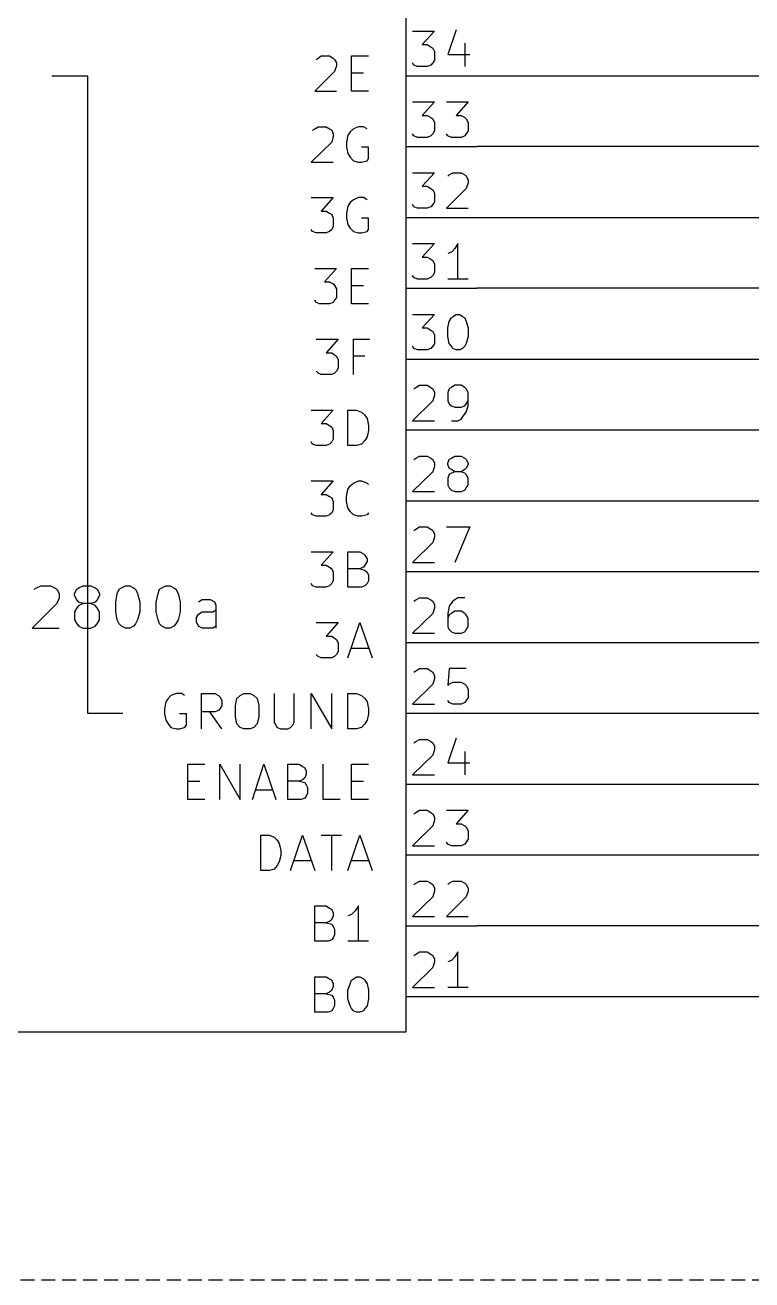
# Model space of a CAD drawing. Extents: x 18 to 282, y -194 to -20.
# Drawn here: x 194.62 to 220.69, y -93.98 to -48.98 of the extents above; entities that cross this region are included whole.
import ezdxf

# ---------------------------------------------------------------- set-up
doc = ezdxf.new("R2010")
doc.units = 0
doc.header["$MEASUREMENT"] = 0
doc.linetypes.add('DASHED', pattern=[0.75, 0.5, -0.25])
for name, color, linetype in [('BLUE3', 171, 'CONTINUOUS'), ('CYAN2', 4, 'CONTINUOUS'), ('GREEN2', 3, 'CONTINUOUS'), ('LYELLOW', 51, 'CONTINUOUS'), ('RED2', 1, 'CONTINUOUS')]:
    doc.layers.add(name, color=color, linetype=linetype)

msp = doc.modelspace()

# ---------------------------------------------------------------- linework, layer by layer
at = {"layer": 'BLUE3', "linetype": 'DASHED'}
msp.add_line((139.7, -93.98), (281.94, -93.98), dxfattribs=at)
at = {"layer": 'CYAN2', "linetype": 'CONTINUOUS'}
for p, q in [((205.054, -50.2158), (205.13, -50.165)), ((205.13, -50.165), (205.232, -50.0888)), ((205.232, -50.0888), (205.537, -50.0888)), ((205.537, -50.0888), (205.664, -50.165)), ((205.664, -50.165), (205.715, -50.2158)), ((205.715, -50.2158), (205.791, -50.3428)), ((205.791, -50.3428), (205.791, -50.4444)), ((206.324, -51.3588), (206.324, -50.0888)), ((206.324, -50.0888), (206.934, -50.0888)), ((205.715, -50.6476), (205.003, -51.3588)), ((205.791, -50.4444), (205.715, -50.6476)), ((206.324, -50.6984), (206.756, -50.6984)), ((205.003, -51.3588), (205.791, -51.3588)), ((206.934, -51.3588), (206.324, -51.3588)), ((205.003, -52.705), (205.13, -52.6288)), ((205.13, -52.6288), (205.41, -52.6288)), ((205.41, -52.6288), (205.537, -52.705)), ((206.578, -52.6288), (206.4, -52.705)), ((206.756, -52.6288), (206.578, -52.6288)), ((206.883, -52.705), (206.756, -52.6288)), ((204.927, -52.7558), (205.003, -52.705)), ((205.537, -52.705), (205.613, -52.7558)), ((205.613, -52.7558), (205.664, -52.8828)), ((205.664, -52.9844), (205.613, -53.1876)), ((205.664, -52.8828), (205.664, -52.9844)), ((206.197, -52.9336), (206.146, -53.1876)), ((206.273, -52.8066), (206.197, -52.9336)), ((206.4, -52.705), (206.273, -52.8066)), ((205.613, -53.1876), (204.876, -53.8988)), ((206.146, -53.1876), (206.146, -53.3654)), ((206.146, -53.3654), (206.197, -53.594)), ((206.934, -53.3654), (206.68, -53.3654)), ((206.934, -53.7718), (206.934, -53.3654)), ((204.876, -53.8988), (205.664, -53.8988)), ((206.197, -53.594), (206.273, -53.721)), ((206.273, -53.721), (206.4, -53.848)), ((206.4, -53.848), (206.578, -53.8988)), ((206.578, -53.8988), (206.68, -53.8988)), ((206.68, -53.8988), (206.883, -53.848)), ((206.883, -53.848), (206.934, -53.7718)), ((204.876, -55.1688), (205.664, -55.1688)), ((205.664, -55.1688), (205.232, -55.6514)), ((206.4, -55.245), (206.273, -55.3466)), ((206.578, -55.1688), (206.4, -55.245)), ((206.756, -55.1688), (206.578, -55.1688)), ((206.883, -55.245), (206.756, -55.1688)), ((205.232, -55.6514), (205.41, -55.6514)), ((205.41, -55.6514), (205.537, -55.7276)), ((205.537, -55.7276), (205.613, -55.7784)), ((205.613, -55.7784), (205.664, -55.9054)), ((206.197, -55.4736), (206.146, -55.7276)), ((206.146, -55.7276), (206.146, -55.9054)), ((206.273, -55.3466), (206.197, -55.4736)), ((205.664, -56.2102), (205.613, -56.3118)), ((205.664, -55.9054), (205.664, -56.2102)), ((206.146, -55.9054), (206.197, -56.134)), ((206.197, -56.134), (206.273, -56.261)), ((206.934, -55.9054), (206.68, -55.9054)), ((206.934, -56.3118), (206.934, -55.9054)), ((204.927, -56.388), (204.876, -56.3118)), ((205.054, -56.4388), (204.927, -56.388)), ((205.41, -56.4388), (205.054, -56.4388)), ((205.537, -56.388), (205.41, -56.4388)), ((205.613, -56.3118), (205.537, -56.388)), ((206.273, -56.261), (206.4, -56.388)), ((206.4, -56.388), (206.578, -56.4388)), ((206.578, -56.4388), (206.68, -56.4388)), ((206.68, -56.4388), (206.883, -56.388)), ((206.883, -56.388), (206.934, -56.3118)), ((205.003, -57.7088), (205.791, -57.7088)), ((205.791, -57.7088), (205.359, -58.1914)), ((206.324, -58.9788), (206.324, -57.7088)), ((206.324, -57.7088), (206.934, -57.7088)), ((205.359, -58.1914), (205.537, -58.1914)), ((205.537, -58.1914), (205.664, -58.2676)), ((205.664, -58.2676), (205.715, -58.3184)), ((205.715, -58.3184), (205.791, -58.4454)), ((205.791, -58.4454), (205.791, -58.7502)), ((206.324, -58.3184), (206.756, -58.3184)), ((205.054, -58.928), (205.003, -58.8518)), ((205.181, -58.9788), (205.054, -58.928)), ((205.664, -58.928), (205.537, -58.9788)), ((205.715, -58.8518), (205.664, -58.928)), ((205.791, -58.7502), (205.715, -58.8518)), ((205.537, -58.9788), (205.181, -58.9788)), ((206.934, -58.9788), (206.324, -58.9788)), ((205.054, -60.2488), (205.842, -60.2488)), ((205.842, -60.2488), (205.41, -60.7314)), ((206.4, -61.5188), (206.4, -60.2488)), ((206.4, -60.2488), (206.985, -60.2488)), ((205.41, -60.7314), (205.613, -60.7314)), ((205.613, -60.7314), (205.715, -60.8076)), ((205.715, -60.8076), (205.791, -60.8584)), ((205.791, -60.8584), (205.842, -60.9854)), ((205.842, -60.9854), (205.842, -61.2902)), ((206.807, -60.8584), (206.4, -60.8584)), ((205.13, -61.468), (205.054, -61.3918)), ((205.232, -61.5188), (205.13, -61.468)), ((205.613, -61.5188), (205.232, -61.5188)), ((205.715, -61.468), (205.613, -61.5188)), ((205.791, -61.3918), (205.715, -61.468)), ((205.842, -61.2902), (205.791, -61.3918)), ((204.876, -62.7888), (205.664, -62.7888)), ((205.664, -62.7888), (205.232, -63.2714)), ((206.197, -64.0588), (206.197, -62.7888)), ((206.197, -62.7888), (206.502, -62.7888)), ((206.502, -62.7888), (206.68, -62.865)), ((206.68, -62.865), (206.807, -62.9666)), ((206.807, -62.9666), (206.883, -63.0936)), ((205.232, -63.2714), (205.41, -63.2714)), ((205.41, -63.2714), (205.537, -63.3476)), ((205.537, -63.3476), (205.613, -63.3984)), ((205.613, -63.3984), (205.664, -63.5254)), ((206.883, -63.0936), (206.934, -63.3476)), ((206.934, -63.3476), (206.934, -63.5254)), ((205.664, -63.8302), (205.613, -63.9318)), ((205.664, -63.5254), (205.664, -63.8302)), ((206.807, -63.881), (206.68, -64.008)), ((206.883, -63.754), (206.807, -63.881)), ((206.934, -63.5254), (206.883, -63.754)), ((204.927, -64.008), (204.876, -63.9318)), ((205.054, -64.0588), (204.927, -64.008)), ((205.41, -64.0588), (205.054, -64.0588)), ((205.537, -64.008), (205.41, -64.0588)), ((205.613, -63.9318), (205.537, -64.008)), ((206.502, -64.0588), (206.197, -64.0588)), ((206.68, -64.008), (206.502, -64.0588)), ((204.876, -65.3288), (205.664, -65.3288)), ((205.664, -65.3288), (205.232, -65.8114)), ((206.146, -65.8876), (206.197, -65.6336)), ((206.197, -65.6336), (206.273, -65.5066)), ((206.273, -65.5066), (206.4, -65.405)), ((206.4, -65.405), (206.578, -65.3288)), ((206.578, -65.3288), (206.68, -65.3288)), ((206.68, -65.3288), (206.883, -65.405)), ((206.883, -65.405), (206.934, -65.4558)), ((205.232, -65.8114), (205.41, -65.8114)), ((205.41, -65.8114), (205.537, -65.8876)), ((205.537, -65.8876), (205.613, -65.9384)), ((205.613, -65.9384), (205.664, -66.0654)), ((205.664, -66.0654), (205.664, -66.3702)), ((206.146, -66.0654), (206.146, -65.8876)), ((206.197, -66.294), (206.146, -66.0654)), ((204.927, -66.548), (204.876, -66.4718)), ((205.054, -66.5988), (204.927, -66.548)), ((205.537, -66.548), (205.41, -66.5988)), ((205.613, -66.4718), (205.537, -66.548)), ((205.664, -66.3702), (205.613, -66.4718)), ((206.273, -66.421), (206.197, -66.294)), ((206.4, -66.548), (206.273, -66.421)), ((206.578, -66.5988), (206.4, -66.548)), ((206.883, -66.548), (206.68, -66.5988)), ((206.934, -66.4718), (206.883, -66.548)), ((205.41, -66.5988), (205.054, -66.5988)), ((206.68, -66.5988), (206.578, -66.5988)), ((204.876, -67.8688), (205.664, -67.8688)), ((205.664, -67.8688), (205.232, -68.3514)), ((206.197, -69.1388), (206.197, -67.8688)), ((206.197, -67.8688), (206.629, -67.8688)), ((206.629, -67.8688), (206.756, -67.945)), ((205.232, -68.3514), (205.41, -68.3514)), ((205.41, -68.3514), (205.537, -68.4276)), ((206.756, -67.945), (206.807, -67.9958)), ((206.807, -68.3514), (206.756, -68.4276)), ((206.807, -67.9958), (206.883, -68.1228)), ((206.883, -68.2244), (206.807, -68.3514)), ((206.883, -68.1228), (206.883, -68.2244)), ((205.537, -68.4276), (205.613, -68.4784)), ((205.613, -68.4784), (205.664, -68.6054)), ((205.664, -68.6054), (205.664, -68.9102)), ((206.629, -68.4784), (206.197, -68.4784)), ((206.756, -68.4276), (206.629, -68.4784)), ((206.629, -68.4784), (206.807, -68.5292)), ((206.807, -68.5292), (206.883, -68.6054)), ((206.883, -68.6054), (206.934, -68.707)), ((206.934, -68.707), (206.934, -68.9102)), ((194.945, -69.215), (195.021, -69.1642)), ((195.021, -69.1642), (195.174, -69.088)), ((195.174, -69.088), (195.529, -69.088)), ((195.529, -69.088), (195.682, -69.1642)), ((195.682, -69.1642), (195.758, -69.215)), ((195.758, -69.215), (195.834, -69.3674)), ((196.393, -69.3674), (196.469, -69.215)), ((196.469, -69.215), (196.545, -69.1642)), ((196.545, -69.1642), (196.698, -69.088)), ((196.698, -69.088), (196.977, -69.088)), ((196.977, -69.088), (197.129, -69.1642)), ((197.129, -69.1642), (197.206, -69.215)), ((197.206, -69.215), (197.282, -69.3674)), ((197.917, -69.3674), (197.993, -69.215)), ((197.993, -69.215), (198.069, -69.1642)), ((198.069, -69.1642), (198.222, -69.088)), ((198.222, -69.088), (198.374, -69.088)), ((198.374, -69.088), (198.501, -69.1642)), ((198.501, -69.1642), (198.577, -69.215)), ((198.577, -69.215), (198.653, -69.3674)), ((199.39, -69.3674), (199.441, -69.215)), ((199.441, -69.215), (199.517, -69.1642)), ((199.517, -69.1642), (199.669, -69.088)), ((199.669, -69.088), (199.822, -69.088)), ((199.822, -69.088), (199.949, -69.1642)), ((199.949, -69.1642), (200.025, -69.215)), ((200.025, -69.215), (200.101, -69.3674)), ((204.927, -69.088), (204.876, -69.0118)), ((205.054, -69.1388), (204.927, -69.088)), ((205.41, -69.1388), (205.054, -69.1388)), ((205.537, -69.088), (205.41, -69.1388)), ((205.613, -69.0118), (205.537, -69.088)), ((205.664, -68.9102), (205.613, -69.0118)), ((206.68, -69.1388), (206.197, -69.1388)), ((206.807, -69.088), (206.68, -69.1388)), ((206.883, -69.0118), (206.807, -69.088)), ((206.934, -68.9102), (206.883, -69.0118)), ((195.758, -69.723), (194.869, -70.612)), ((195.834, -69.5198), (195.758, -69.723)), ((195.834, -69.3674), (195.834, -69.5198)), ((196.393, -69.4436), (196.393, -69.3674)), ((196.469, -69.596), (196.393, -69.4436)), ((196.545, -69.6722), (196.469, -69.596)), ((196.698, -69.723), (196.545, -69.6722)), ((196.698, -69.723), (196.545, -69.7992)), ((196.977, -69.723), (196.698, -69.723)), ((197.129, -69.6722), (196.977, -69.723)), ((197.129, -69.7992), (196.977, -69.723)), ((197.206, -69.596), (197.129, -69.6722)), ((197.282, -69.4436), (197.206, -69.596)), ((197.282, -69.3674), (197.282, -69.4436)), ((197.866, -69.6722), (197.917, -69.3674)), ((197.866, -70.0278), (197.866, -69.6722)), ((198.653, -69.3674), (198.73, -69.6722)), ((198.73, -69.6722), (198.73, -70.0278)), ((199.314, -69.6722), (199.39, -69.3674)), ((199.314, -70.0278), (199.314, -69.6722)), ((200.101, -69.3674), (200.177, -69.6722)), ((200.177, -69.6722), (200.177, -70.0278)), ((200.965, -69.596), (200.838, -69.6722)), ((201.27, -69.596), (200.965, -69.596)), ((201.422, -69.6722), (201.27, -69.596)), ((201.473, -69.7992), (201.422, -69.6722)), ((196.469, -69.8754), (196.393, -70.0278)), ((196.393, -70.0278), (196.393, -70.3072)), ((196.545, -69.7992), (196.469, -69.8754)), ((197.206, -69.8754), (197.129, -69.7992)), ((197.282, -70.0278), (197.206, -69.8754)), ((197.282, -70.3072), (197.282, -70.0278)), ((197.917, -70.3072), (197.866, -70.0278)), ((198.73, -70.0278), (198.653, -70.3072)), ((199.39, -70.3072), (199.314, -70.0278)), ((200.177, -70.0278), (200.101, -70.3072)), ((200.762, -70.231), (200.838, -70.104)), ((200.838, -70.104), (200.965, -70.0278)), ((200.965, -70.0278), (201.346, -70.0278)), ((201.346, -70.0278), (201.473, -69.9516)), ((201.473, -70.612), (201.473, -69.7992)), ((194.869, -70.612), (195.834, -70.612)), ((196.393, -70.3072), (196.469, -70.4596)), ((196.469, -70.4596), (196.545, -70.5358)), ((196.545, -70.5358), (196.698, -70.612)), ((196.698, -70.612), (196.977, -70.612)), ((196.977, -70.612), (197.129, -70.5358)), ((197.129, -70.5358), (197.206, -70.4596)), ((197.206, -70.4596), (197.282, -70.3072)), ((197.993, -70.4596), (197.917, -70.3072)), ((198.069, -70.5358), (197.993, -70.4596)), ((198.222, -70.612), (198.069, -70.5358)), ((198.374, -70.612), (198.222, -70.612)), ((198.501, -70.5358), (198.374, -70.612)), ((198.577, -70.4596), (198.501, -70.5358)), ((198.653, -70.3072), (198.577, -70.4596)), ((199.441, -70.4596), (199.39, -70.3072)), ((199.517, -70.5358), (199.441, -70.4596)), ((199.669, -70.612), (199.517, -70.5358)), ((199.822, -70.612), (199.669, -70.612)), ((199.949, -70.5358), (199.822, -70.612)), ((200.025, -70.4596), (199.949, -70.5358)), ((200.101, -70.3072), (200.025, -70.4596)), ((200.762, -70.3834), (200.762, -70.231)), ((200.838, -70.5358), (200.762, -70.3834)), ((200.965, -70.612), (200.838, -70.5358)), ((201.346, -70.612), (200.965, -70.612)), ((201.473, -70.5358), (201.346, -70.612)), ((205.054, -70.4088), (205.842, -70.4088)), ((205.842, -70.4088), (205.41, -70.8914)), ((206.197, -71.6788), (206.629, -70.4088)), ((206.629, -70.4088), (207.061, -71.6788)), ((205.41, -70.8914), (205.613, -70.8914)), ((205.613, -70.8914), (205.715, -70.9676)), ((205.715, -70.9676), (205.791, -71.0184)), ((205.791, -71.0184), (205.842, -71.1454)), ((205.842, -71.4502), (205.791, -71.5518)), ((205.842, -71.1454), (205.842, -71.4502)), ((206.324, -71.3232), (206.934, -71.3232)), ((205.13, -71.628), (205.054, -71.5518)), ((205.232, -71.6788), (205.13, -71.628)), ((205.613, -71.6788), (205.232, -71.6788)), ((205.715, -71.628), (205.613, -71.6788)), ((205.791, -71.5518), (205.715, -71.628)), ((199.669, -73.2536), (199.619, -73.5076)), ((199.746, -73.1266), (199.669, -73.2536)), ((199.847, -73.025), (199.746, -73.1266)), ((200.05, -72.9488), (199.847, -73.025)), ((200.228, -72.9488), (200.05, -72.9488)), ((200.33, -73.025), (200.228, -72.9488)), ((200.939, -74.2188), (200.939, -72.9488)), ((200.939, -72.9488), (201.422, -72.9488)), ((201.422, -72.9488), (201.549, -73.025)), ((201.549, -73.025), (201.6, -73.0758)), ((201.6, -73.0758), (201.676, -73.2028)), ((201.676, -73.2028), (201.676, -73.3806)), ((202.159, -73.3806), (202.209, -73.1266)), ((202.209, -73.1266), (202.336, -73.025)), ((202.336, -73.025), (202.463, -72.9488)), ((202.463, -72.9488), (202.692, -72.9488)), ((202.692, -72.9488), (202.819, -73.025)), ((202.819, -73.025), (202.946, -73.1266)), ((202.946, -73.1266), (202.997, -73.3806)), ((203.556, -72.9488), (203.556, -73.9902)), ((204.267, -73.9902), (204.267, -72.9488)), ((204.876, -74.2188), (204.876, -72.9488)), ((204.876, -72.9488), (205.613, -74.2188)), ((205.613, -74.2188), (205.613, -72.9488)), ((206.197, -74.2188), (206.197, -72.9488)), ((206.197, -72.9488), (206.502, -72.9488)), ((206.502, -72.9488), (206.68, -73.025)), ((206.68, -73.025), (206.807, -73.1266)), ((206.807, -73.1266), (206.883, -73.2536)), ((206.883, -73.2536), (206.934, -73.5076)), ((199.619, -73.5076), (199.619, -73.6854)), ((199.619, -73.6854), (199.669, -73.914)), ((200.406, -73.6854), (200.152, -73.6854)), ((200.406, -74.0918), (200.406, -73.6854)), ((201.422, -73.6092), (200.939, -73.6092)), ((201.676, -74.2188), (201.244, -73.6092)), ((201.549, -73.5584), (201.422, -73.6092)), ((201.6, -73.5076), (201.549, -73.5584)), ((201.676, -73.3806), (201.6, -73.5076)), ((202.159, -73.787), (202.159, -73.3806)), ((202.209, -74.041), (202.159, -73.787)), ((202.997, -73.787), (202.946, -74.041)), ((202.997, -73.3806), (202.997, -73.787)), ((206.934, -73.6854), (206.883, -73.914)), ((206.934, -73.5076), (206.934, -73.6854)), ((199.669, -73.914), (199.746, -74.041)), ((199.746, -74.041), (199.847, -74.168)), ((199.847, -74.168), (200.05, -74.2188)), ((200.05, -74.2188), (200.152, -74.2188)), ((200.152, -74.2188), (200.33, -74.168)), ((200.33, -74.168), (200.406, -74.0918)), ((202.336, -74.168), (202.209, -74.041)), ((202.463, -74.2188), (202.336, -74.168)), ((202.692, -74.2188), (202.463, -74.2188)), ((202.819, -74.168), (202.692, -74.2188)), ((202.946, -74.041), (202.819, -74.168)), ((203.556, -73.9902), (203.606, -74.0918)), ((203.606, -74.0918), (203.657, -74.168)), ((203.657, -74.168), (203.784, -74.2188)), ((203.784, -74.2188), (204.038, -74.2188)), ((204.038, -74.2188), (204.14, -74.168)), ((204.14, -74.168), (204.216, -74.0918)), ((204.216, -74.0918), (204.267, -73.9902)), ((206.502, -74.2188), (206.197, -74.2188)), ((206.68, -74.168), (206.502, -74.2188)), ((206.807, -74.041), (206.68, -74.168)), ((206.883, -73.914), (206.807, -74.041)), ((200.457, -76.7588), (200.457, -75.4888)), ((200.457, -75.4888), (201.066, -75.4888)), ((201.6, -76.7588), (201.6, -75.4888)), ((201.6, -75.4888), (202.336, -76.7588)), ((202.336, -76.7588), (202.336, -75.4888)), ((202.768, -76.7588), (203.175, -75.4888)), ((203.175, -75.4888), (203.606, -76.7588)), ((204.038, -76.7588), (204.038, -75.4888)), ((204.038, -75.4888), (204.445, -75.4888)), ((204.445, -75.4888), (204.572, -75.565)), ((204.572, -75.565), (204.648, -75.6158)), ((205.308, -76.7588), (205.308, -75.4888)), ((206.324, -76.7588), (206.324, -75.4888)), ((206.324, -75.4888), (206.934, -75.4888)), ((204.648, -75.9714), (204.572, -76.0476)), ((204.648, -75.6158), (204.699, -75.7428)), ((204.699, -75.8444), (204.648, -75.9714)), ((204.699, -75.7428), (204.699, -75.8444)), ((200.457, -76.0984), (200.889, -76.0984)), ((202.87, -76.4032), (203.479, -76.4032)), ((204.445, -76.0984), (204.038, -76.0984)), ((204.572, -76.0476), (204.445, -76.0984)), ((204.445, -76.0984), (204.648, -76.1492)), ((204.648, -76.1492), (204.699, -76.2254)), ((204.699, -76.2254), (204.749, -76.327)), ((204.749, -76.327), (204.749, -76.5302)), ((206.324, -76.0984), (206.756, -76.0984)), ((201.066, -76.7588), (200.457, -76.7588)), ((204.521, -76.7588), (204.038, -76.7588)), ((204.648, -76.708), (204.521, -76.7588)), ((204.699, -76.6318), (204.648, -76.708)), ((204.749, -76.5302), (204.699, -76.6318)), ((205.918, -76.7588), (205.308, -76.7588)), ((206.934, -76.7588), (206.324, -76.7588)), ((203.073, -79.2988), (203.073, -78.0288)), ((203.073, -78.0288), (203.378, -78.0288)), ((203.378, -78.0288), (203.556, -78.105)), ((203.556, -78.105), (203.657, -78.2066)), ((203.657, -78.2066), (203.733, -78.3336)), ((204.14, -79.2988), (204.572, -78.0288)), ((204.572, -78.0288), (205.003, -79.2988)), ((205.232, -78.0288), (205.969, -78.0288)), ((205.613, -79.2988), (205.613, -78.0288)), ((206.197, -79.2988), (206.629, -78.0288)), ((206.629, -78.0288), (207.061, -79.2988)), ((203.733, -78.3336), (203.784, -78.5876)), ((203.784, -78.5876), (203.784, -78.7654)), ((203.657, -79.121), (203.556, -79.248)), ((203.733, -78.994), (203.657, -79.121)), ((203.784, -78.7654), (203.733, -78.994)), ((204.267, -78.9432), (204.876, -78.9432)), ((206.324, -78.9432), (206.934, -78.9432)), ((203.378, -79.2988), (203.073, -79.2988)), ((203.556, -79.248), (203.378, -79.2988)), ((205.003, -81.8388), (205.003, -80.5688)), ((205.003, -80.5688), (205.41, -80.5688)), ((205.41, -80.5688), (205.537, -80.645)), ((205.537, -80.645), (205.613, -80.6958)), ((205.613, -80.6958), (205.664, -80.8228)), ((205.664, -80.9244), (205.613, -81.0514)), ((205.664, -80.8228), (205.664, -80.9244)), ((206.324, -80.8736), (206.197, -80.9244)), ((206.451, -80.7466), (206.324, -80.8736)), ((206.578, -80.5688), (206.451, -80.7466)), ((206.578, -81.8388), (206.578, -80.5688)), ((205.41, -81.1784), (205.003, -81.1784)), ((205.537, -81.1276), (205.41, -81.1784)), ((205.41, -81.1784), (205.613, -81.2292)), ((205.613, -81.0514), (205.537, -81.1276)), ((205.613, -81.2292), (205.664, -81.3054)), ((205.664, -81.3054), (205.715, -81.407)), ((205.715, -81.407), (205.715, -81.6102)), ((205.486, -81.8388), (205.003, -81.8388)), ((205.613, -81.788), (205.486, -81.8388)), ((205.664, -81.7118), (205.613, -81.788)), ((205.715, -81.6102), (205.664, -81.7118)), ((206.934, -81.8388), (206.197, -81.8388)), ((205.003, -84.3788), (205.003, -83.1088)), ((205.003, -83.1088), (205.41, -83.1088)), ((205.41, -83.1088), (205.537, -83.185)), ((205.537, -83.185), (205.613, -83.2358)), ((205.613, -83.2358), (205.664, -83.3628)), ((206.273, -83.3628), (206.324, -83.2358)), ((206.324, -83.2358), (206.4, -83.185)), ((206.4, -83.185), (206.502, -83.1088)), ((206.502, -83.1088), (206.629, -83.1088)), ((206.629, -83.1088), (206.756, -83.185)), ((206.756, -83.185), (206.807, -83.2358)), ((206.807, -83.2358), (206.883, -83.3628)), ((205.537, -83.6676), (205.41, -83.7184)), ((205.613, -83.5914), (205.537, -83.6676)), ((205.664, -83.4644), (205.613, -83.5914)), ((205.664, -83.3628), (205.664, -83.4644)), ((206.197, -83.5914), (206.273, -83.3628)), ((206.197, -83.8962), (206.197, -83.5914)), ((206.883, -83.3628), (206.934, -83.5914)), ((206.934, -83.5914), (206.934, -83.8962)), ((205.41, -83.7184), (205.003, -83.7184)), ((205.41, -83.7184), (205.613, -83.7692)), ((205.613, -83.7692), (205.664, -83.8454)), ((205.664, -83.8454), (205.715, -83.947)), ((205.715, -83.947), (205.715, -84.1502)), ((206.273, -84.1502), (206.197, -83.8962)), ((206.934, -83.8962), (206.883, -84.1502)), ((205.486, -84.3788), (205.003, -84.3788)), ((205.613, -84.328), (205.486, -84.3788)), ((205.664, -84.2518), (205.613, -84.328)), ((205.715, -84.1502), (205.664, -84.2518)), ((206.324, -84.2518), (206.273, -84.1502)), ((206.4, -84.328), (206.324, -84.2518)), ((206.502, -84.3788), (206.4, -84.328)), ((206.629, -84.3788), (206.502, -84.3788)), ((206.756, -84.328), (206.629, -84.3788)), ((206.807, -84.2518), (206.756, -84.328)), ((206.883, -84.1502), (206.807, -84.2518))]:
    msp.add_line(p, q, dxfattribs=at)
at = {"layer": 'GREEN2', "linetype": 'CONTINUOUS'}
for p, q in [((210.82, -50.8), (222.25, -50.8)), ((222.25, -53.34), (210.82, -53.34)), ((210.82, -55.88), (222.25, -55.88)), ((222.25, -58.42), (210.82, -58.42)), ((210.82, -60.96), (222.25, -60.96)), ((210.82, -63.5), (222.25, -63.5)), ((210.82, -66.04), (222.25, -66.04)), ((210.82, -68.58), (222.25, -68.58)), ((210.82, -71.12), (222.25, -71.12)), ((210.82, -73.66), (236.22, -73.66)), ((210.82, -76.2), (241.3, -76.2)), ((210.82, -78.74), (222.25, -78.74)), ((222.25, -81.28), (210.82, -81.28)), ((210.82, -83.82), (222.25, -83.82))]:
    msp.add_line(p, q, dxfattribs=at)
at = {"layer": 'LYELLOW', "linetype": 'CONTINUOUS'}
for p, q in [((208.28, -85.09), (208.28, -34.29)), ((185.42, -85.09), (208.28, -85.09))]:
    msp.add_line(p, q, dxfattribs=at)
at = {"layer": 'RED2', "linetype": 'CONTINUOUS'}
for p, q in [((208.28, -85.09), (208.28, -34.29)), ((208.509, -49.1998), (209.296, -49.1998)), ((209.296, -49.1998), (208.864, -49.6824)), ((210.083, -49.149), (209.779, -50.038)), ((208.864, -49.6824), (209.042, -49.6824)), ((209.042, -49.6824), (209.169, -49.7586)), ((209.169, -49.7586), (209.245, -49.8094)), ((209.245, -49.8094), (209.296, -49.9364)), ((209.296, -49.9364), (209.296, -50.2412)), ((210.388, -49.6316), (210.388, -50.4698)), ((208.559, -50.419), (208.509, -50.3428)), ((209.245, -50.3428), (209.169, -50.419)), ((209.296, -50.2412), (209.245, -50.3428)), ((209.779, -50.038), (210.566, -50.038)), ((195.58, -50.8), (196.85, -50.8)), ((196.85, -50.8), (196.85, -73.66)), ((208.28, -50.8), (210.82, -50.8)), ((208.686, -50.4698), (208.559, -50.419)), ((209.042, -50.4698), (208.686, -50.4698)), ((209.169, -50.419), (209.042, -50.4698)), ((208.509, -51.7398), (209.296, -51.7398)), ((209.296, -51.7398), (208.864, -52.2224)), ((209.728, -51.7398), (210.515, -51.7398)), ((210.515, -51.7398), (210.083, -52.2224)), ((208.864, -52.2224), (209.042, -52.2224)), ((209.042, -52.2224), (209.169, -52.2986)), ((209.169, -52.2986), (209.245, -52.3494)), ((209.245, -52.3494), (209.296, -52.4764)), ((209.296, -52.4764), (209.296, -52.7812)), ((210.083, -52.2224), (210.261, -52.2224)), ((210.261, -52.2224), (210.388, -52.2986)), ((210.388, -52.2986), (210.439, -52.3494)), ((210.439, -52.3494), (210.515, -52.4764)), ((210.515, -52.4764), (210.515, -52.7812)), ((208.559, -52.959), (208.509, -52.8828)), ((208.686, -53.0098), (208.559, -52.959)), ((209.042, -53.0098), (208.686, -53.0098)), ((209.169, -52.959), (209.042, -53.0098)), ((209.245, -52.8828), (209.169, -52.959)), ((209.296, -52.7812), (209.245, -52.8828)), ((209.779, -52.959), (209.728, -52.8828)), ((209.906, -53.0098), (209.779, -52.959)), ((210.261, -53.0098), (209.906, -53.0098)), ((210.388, -52.959), (210.261, -53.0098)), ((210.439, -52.8828), (210.388, -52.959)), ((210.515, -52.7812), (210.439, -52.8828)), ((208.28, -53.34), (210.82, -53.34)), ((208.509, -54.2798), (209.296, -54.2798)), ((209.296, -54.2798), (208.864, -54.7624)), ((209.779, -54.4068), (209.829, -54.356)), ((209.829, -54.356), (209.956, -54.2798)), ((209.956, -54.2798), (210.261, -54.2798)), ((210.261, -54.2798), (210.388, -54.356)), ((210.388, -54.356), (210.439, -54.4068)), ((210.439, -54.4068), (210.515, -54.5338)), ((208.864, -54.7624), (209.042, -54.7624)), ((209.042, -54.7624), (209.169, -54.8386)), ((209.169, -54.8386), (209.245, -54.8894)), ((209.245, -54.8894), (209.296, -55.0164)), ((210.439, -54.8386), (209.728, -55.5498)), ((210.515, -54.6354), (210.439, -54.8386)), ((210.515, -54.5338), (210.515, -54.6354)), ((209.296, -55.3212), (209.245, -55.4228)), ((209.296, -55.0164), (209.296, -55.3212)), ((208.559, -55.499), (208.509, -55.4228)), ((208.686, -55.5498), (208.559, -55.499)), ((209.042, -55.5498), (208.686, -55.5498)), ((209.169, -55.499), (209.042, -55.5498)), ((209.245, -55.4228), (209.169, -55.499)), ((209.728, -55.5498), (210.515, -55.5498)), ((208.28, -55.88), (210.82, -55.88)), ((208.509, -56.8198), (209.296, -56.8198)), ((209.296, -56.8198), (208.864, -57.3024)), ((209.906, -57.1246), (209.779, -57.1754)), ((210.033, -56.9976), (209.906, -57.1246)), ((210.134, -56.8198), (210.033, -56.9976)), ((210.134, -58.0898), (210.134, -56.8198)), ((208.864, -57.3024), (209.042, -57.3024)), ((209.042, -57.3024), (209.169, -57.3786)), ((209.169, -57.3786), (209.245, -57.4294)), ((209.245, -57.4294), (209.296, -57.5564)), ((209.296, -57.5564), (209.296, -57.8612)), ((208.559, -58.039), (208.509, -57.9628)), ((208.686, -58.0898), (208.559, -58.039)), ((209.169, -58.039), (209.042, -58.0898)), ((209.245, -57.9628), (209.169, -58.039)), ((209.296, -57.8612), (209.245, -57.9628)), ((208.28, -58.42), (210.82, -58.42)), ((209.042, -58.0898), (208.686, -58.0898)), ((210.515, -58.0898), (209.779, -58.0898)), ((208.509, -59.3598), (209.296, -59.3598)), ((209.296, -59.3598), (208.864, -59.8424)), ((209.956, -59.436), (210.083, -59.3598)), ((210.083, -59.3598), (210.21, -59.3598)), ((210.21, -59.3598), (210.312, -59.436)), ((208.864, -59.8424), (209.042, -59.8424)), ((209.042, -59.8424), (209.169, -59.9186)), ((209.779, -59.8424), (209.829, -59.6138)), ((209.779, -60.1472), (209.779, -59.8424)), ((209.829, -59.6138), (209.906, -59.4868)), ((209.906, -59.4868), (209.956, -59.436)), ((210.312, -59.436), (210.388, -59.4868)), ((210.388, -59.4868), (210.439, -59.6138)), ((210.439, -59.6138), (210.515, -59.8424)), ((210.515, -59.8424), (210.515, -60.1472)), ((209.169, -59.9186), (209.245, -59.9694)), ((209.245, -59.9694), (209.296, -60.0964)), ((209.296, -60.0964), (209.296, -60.4012)), ((209.829, -60.4012), (209.779, -60.1472)), ((210.515, -60.1472), (210.439, -60.4012)), ((208.559, -60.579), (208.509, -60.5028)), ((208.686, -60.6298), (208.559, -60.579)), ((209.042, -60.6298), (208.686, -60.6298)), ((209.169, -60.579), (209.042, -60.6298)), ((209.245, -60.5028), (209.169, -60.579)), ((209.296, -60.4012), (209.245, -60.5028)), ((209.906, -60.5028), (209.829, -60.4012)), ((209.956, -60.579), (209.906, -60.5028)), ((210.083, -60.6298), (209.956, -60.579)), ((210.21, -60.6298), (210.083, -60.6298)), ((210.312, -60.579), (210.21, -60.6298)), ((210.388, -60.5028), (210.312, -60.579)), ((210.439, -60.4012), (210.388, -60.5028)), ((208.28, -60.96), (210.82, -60.96)), ((208.559, -62.0268), (208.636, -61.976)), ((208.636, -61.976), (208.763, -61.8998)), ((208.763, -61.8998), (209.042, -61.8998)), ((209.042, -61.8998), (209.169, -61.976)), ((209.169, -61.976), (209.245, -62.0268)), ((209.245, -62.0268), (209.296, -62.1538)), ((209.829, -62.0268), (209.779, -62.1538)), ((209.906, -61.976), (209.829, -62.0268)), ((210.033, -61.8998), (209.906, -61.976)), ((210.261, -61.8998), (210.033, -61.8998)), ((210.388, -61.976), (210.261, -61.8998)), ((210.439, -62.0268), (210.388, -61.976)), ((210.515, -62.1538), (210.439, -62.0268)), ((209.245, -62.4586), (208.509, -63.1698)), ((209.296, -62.2554), (209.245, -62.4586)), ((209.296, -62.1538), (209.296, -62.2554)), ((209.779, -62.1538), (209.779, -62.4586)), ((209.779, -62.4586), (209.829, -62.5602)), ((210.439, -62.5602), (210.515, -62.4586)), ((210.515, -62.6364), (210.515, -62.1538)), ((209.829, -62.5602), (209.906, -62.6364)), ((209.906, -62.6364), (210.033, -62.6872)), ((210.033, -62.6872), (210.261, -62.6872)), ((210.261, -62.6872), (210.388, -62.6364)), ((210.312, -63.0428), (210.439, -62.865)), ((210.388, -62.6364), (210.439, -62.5602)), ((210.439, -62.865), (210.515, -62.6364)), ((208.509, -63.1698), (209.296, -63.1698)), ((209.906, -63.1698), (210.134, -63.1698)), ((210.134, -63.1698), (210.261, -63.119)), ((210.261, -63.119), (210.312, -63.0428)), ((208.28, -63.5), (210.82, -63.5)), ((208.559, -64.5668), (208.636, -64.516)), ((208.636, -64.516), (208.763, -64.4398)), ((208.763, -64.4398), (209.042, -64.4398)), ((209.042, -64.4398), (209.169, -64.516)), ((209.169, -64.516), (209.245, -64.5668)), ((209.245, -64.5668), (209.296, -64.6938)), ((209.296, -64.6938), (209.296, -64.7954)), ((209.779, -64.6938), (209.829, -64.5668)), ((209.779, -64.7446), (209.779, -64.6938)), ((209.829, -64.8716), (209.779, -64.7446)), ((209.829, -64.5668), (209.906, -64.516)), ((209.906, -64.516), (210.033, -64.4398)), ((210.033, -64.4398), (210.261, -64.4398)), ((210.261, -64.4398), (210.388, -64.516)), ((210.388, -64.516), (210.439, -64.5668)), ((210.439, -64.5668), (210.515, -64.6938)), ((210.515, -64.7446), (210.439, -64.8716)), ((210.515, -64.6938), (210.515, -64.7446)), ((209.245, -64.9986), (208.509, -65.7098)), ((209.296, -64.7954), (209.245, -64.9986)), ((209.829, -65.1002), (209.779, -65.2272)), ((209.779, -65.2272), (209.779, -65.4812)), ((209.906, -64.9224), (209.829, -64.8716)), ((209.906, -65.0494), (209.829, -65.1002)), ((210.033, -64.9986), (209.906, -64.9224)), ((210.033, -64.9986), (209.906, -65.0494)), ((210.261, -64.9986), (210.033, -64.9986)), ((210.388, -64.9224), (210.261, -64.9986)), ((210.388, -65.0494), (210.261, -64.9986)), ((210.439, -64.8716), (210.388, -64.9224)), ((210.439, -65.1002), (210.388, -65.0494)), ((210.515, -65.2272), (210.439, -65.1002)), ((210.515, -65.4812), (210.515, -65.2272)), ((209.779, -65.4812), (209.829, -65.5828)), ((209.829, -65.5828), (209.906, -65.659)), ((209.906, -65.659), (210.033, -65.7098)), ((210.261, -65.7098), (210.388, -65.659)), ((210.388, -65.659), (210.439, -65.5828)), ((210.439, -65.5828), (210.515, -65.4812)), ((208.28, -66.04), (210.82, -66.04)), ((208.509, -65.7098), (209.296, -65.7098)), ((210.033, -65.7098), (210.261, -65.7098)), ((208.636, -67.056), (208.763, -66.9798)), ((208.763, -66.9798), (209.042, -66.9798)), ((209.042, -66.9798), (209.169, -67.056)), ((209.728, -66.9798), (210.566, -66.9798)), ((210.566, -66.9798), (210.033, -68.2498)), ((208.559, -67.1068), (208.636, -67.056)), ((209.169, -67.056), (209.245, -67.1068)), ((209.245, -67.1068), (209.296, -67.2338)), ((209.296, -67.3354), (209.245, -67.5386)), ((209.296, -67.2338), (209.296, -67.3354)), ((209.245, -67.5386), (208.509, -68.2498)), ((208.509, -68.2498), (209.296, -68.2498)), ((208.28, -68.58), (210.82, -68.58)), ((208.559, -69.6468), (208.636, -69.596)), ((208.636, -69.596), (208.763, -69.5198)), ((208.763, -69.5198), (209.042, -69.5198)), ((209.042, -69.5198), (209.169, -69.596)), ((209.169, -69.596), (209.245, -69.6468)), ((209.245, -69.6468), (209.296, -69.7738)), ((209.956, -69.6468), (209.829, -69.8246)), ((210.033, -69.596), (209.956, -69.6468)), ((210.134, -69.5198), (210.033, -69.596)), ((210.388, -69.5198), (210.134, -69.5198)), ((209.245, -70.0786), (208.509, -70.7898)), ((209.296, -69.8754), (209.245, -70.0786)), ((209.296, -69.7738), (209.296, -69.8754)), ((209.829, -69.8246), (209.779, -70.0786)), ((209.779, -70.0786), (209.779, -70.5612)), ((209.829, -70.1294), (209.779, -70.2564)), ((209.906, -70.0786), (209.829, -70.1294)), ((210.033, -70.0024), (209.906, -70.0786)), ((210.261, -70.0024), (210.033, -70.0024)), ((210.388, -70.0786), (210.261, -70.0024)), ((210.439, -70.1294), (210.388, -70.0786)), ((210.515, -70.2564), (210.439, -70.1294)), ((209.779, -70.5612), (209.829, -70.6628)), ((210.439, -70.6628), (210.515, -70.5612)), ((210.515, -70.5612), (210.515, -70.2564)), ((208.509, -70.7898), (209.296, -70.7898)), ((209.829, -70.6628), (209.906, -70.739)), ((209.906, -70.739), (210.033, -70.7898)), ((210.033, -70.7898), (210.261, -70.7898)), ((210.261, -70.7898), (210.388, -70.739)), ((210.388, -70.739), (210.439, -70.6628)), ((208.28, -71.12), (210.82, -71.12)), ((208.559, -72.1868), (208.636, -72.136)), ((208.636, -72.136), (208.763, -72.0598)), ((208.763, -72.0598), (209.042, -72.0598)), ((209.042, -72.0598), (209.169, -72.136)), ((209.169, -72.136), (209.245, -72.1868)), ((209.245, -72.1868), (209.296, -72.3138)), ((209.296, -72.4154), (209.245, -72.6186)), ((209.296, -72.3138), (209.296, -72.4154)), ((209.829, -72.0598), (209.779, -72.6694)), ((210.439, -72.0598), (209.829, -72.0598)), ((209.245, -72.6186), (208.509, -73.3298)), ((209.779, -72.6694), (209.829, -72.6186)), ((209.829, -72.6186), (209.956, -72.5424)), ((209.956, -72.5424), (210.261, -72.5424)), ((210.261, -72.5424), (210.388, -72.6186)), ((210.388, -72.6186), (210.439, -72.6694)), ((210.439, -72.6694), (210.515, -72.7964)), ((210.515, -72.7964), (210.515, -73.1012)), ((208.509, -73.3298), (209.296, -73.3298)), ((209.829, -73.279), (209.779, -73.2028)), ((209.956, -73.3298), (209.829, -73.279)), ((210.261, -73.3298), (209.956, -73.3298)), ((210.388, -73.279), (210.261, -73.3298)), ((210.439, -73.2028), (210.388, -73.279)), ((210.515, -73.1012), (210.439, -73.2028)), ((196.85, -73.66), (198.12, -73.66)), ((208.28, -73.66), (210.82, -73.66)), ((208.559, -74.7268), (208.636, -74.676)), ((208.636, -74.676), (208.763, -74.5998)), ((208.763, -74.5998), (209.042, -74.5998)), ((209.042, -74.5998), (209.169, -74.676)), ((209.169, -74.676), (209.245, -74.7268)), ((210.083, -74.549), (209.779, -75.438)), ((209.245, -74.7268), (209.296, -74.8538)), ((209.296, -74.9554), (209.245, -75.1586)), ((209.296, -74.8538), (209.296, -74.9554)), ((210.388, -75.0316), (210.388, -75.8698)), ((209.245, -75.1586), (208.509, -75.8698)), ((209.779, -75.438), (210.566, -75.438)), ((208.509, -75.8698), (209.296, -75.8698)), ((208.28, -76.2), (210.82, -76.2)), ((208.559, -77.2668), (208.636, -77.216)), ((208.636, -77.216), (208.763, -77.1398)), ((208.763, -77.1398), (209.042, -77.1398)), ((209.042, -77.1398), (209.169, -77.216)), ((209.169, -77.216), (209.245, -77.2668)), ((209.245, -77.2668), (209.296, -77.3938)), ((209.728, -77.1398), (210.515, -77.1398)), ((210.515, -77.1398), (210.083, -77.6224)), ((209.245, -77.6986), (208.509, -78.4098)), ((209.296, -77.4954), (209.245, -77.6986)), ((209.296, -77.3938), (209.296, -77.4954)), ((210.083, -77.6224), (210.261, -77.6224)), ((210.261, -77.6224), (210.388, -77.6986)), ((210.388, -77.6986), (210.439, -77.7494)), ((210.439, -77.7494), (210.515, -77.8764)), ((209.779, -78.359), (209.728, -78.2828)), ((210.439, -78.2828), (210.388, -78.359)), ((210.515, -78.1812), (210.439, -78.2828)), ((210.515, -77.8764), (210.515, -78.1812)), ((208.28, -78.74), (210.82, -78.74)), ((208.509, -78.4098), (209.296, -78.4098)), ((209.906, -78.4098), (209.779, -78.359)), ((210.261, -78.4098), (209.906, -78.4098)), ((210.388, -78.359), (210.261, -78.4098)), ((208.559, -79.8068), (208.636, -79.756)), ((208.636, -79.756), (208.763, -79.6798)), ((208.763, -79.6798), (209.042, -79.6798)), ((209.042, -79.6798), (209.169, -79.756)), ((209.169, -79.756), (209.245, -79.8068)), ((209.245, -79.8068), (209.296, -79.9338)), ((209.296, -80.0354), (209.245, -80.2386)), ((209.296, -79.9338), (209.296, -80.0354)), ((209.779, -79.8068), (209.829, -79.756)), ((209.829, -79.756), (209.956, -79.6798)), ((209.956, -79.6798), (210.261, -79.6798)), ((210.261, -79.6798), (210.388, -79.756)), ((210.388, -79.756), (210.439, -79.8068)), ((210.439, -79.8068), (210.515, -79.9338)), ((210.515, -80.0354), (210.439, -80.2386)), ((210.515, -79.9338), (210.515, -80.0354)), ((209.245, -80.2386), (208.509, -80.9498)), ((210.439, -80.2386), (209.728, -80.9498)), ((208.509, -80.9498), (209.296, -80.9498)), ((209.728, -80.9498), (210.515, -80.9498)), ((208.28, -81.28), (210.82, -81.28)), ((208.559, -82.3468), (208.636, -82.296)), ((208.636, -82.296), (208.763, -82.2198)), ((208.763, -82.2198), (209.042, -82.2198)), ((209.042, -82.2198), (209.169, -82.296)), ((209.169, -82.296), (209.245, -82.3468)), ((210.134, -82.2198), (210.033, -82.3976)), ((210.134, -83.4898), (210.134, -82.2198)), ((209.245, -82.7786), (208.509, -83.4898)), ((209.245, -82.3468), (209.296, -82.4738)), ((209.296, -82.5754), (209.245, -82.7786)), ((209.296, -82.4738), (209.296, -82.5754)), ((209.906, -82.5246), (209.779, -82.5754)), ((210.033, -82.3976), (209.906, -82.5246)), ((208.509, -83.4898), (209.296, -83.4898)), ((210.515, -83.4898), (209.779, -83.4898)), ((208.28, -83.82), (210.82, -83.82)), ((185.42, -85.09), (208.28, -85.09))]:
    msp.add_line(p, q, dxfattribs=at)

doc.saveas('drawing.dxf')
